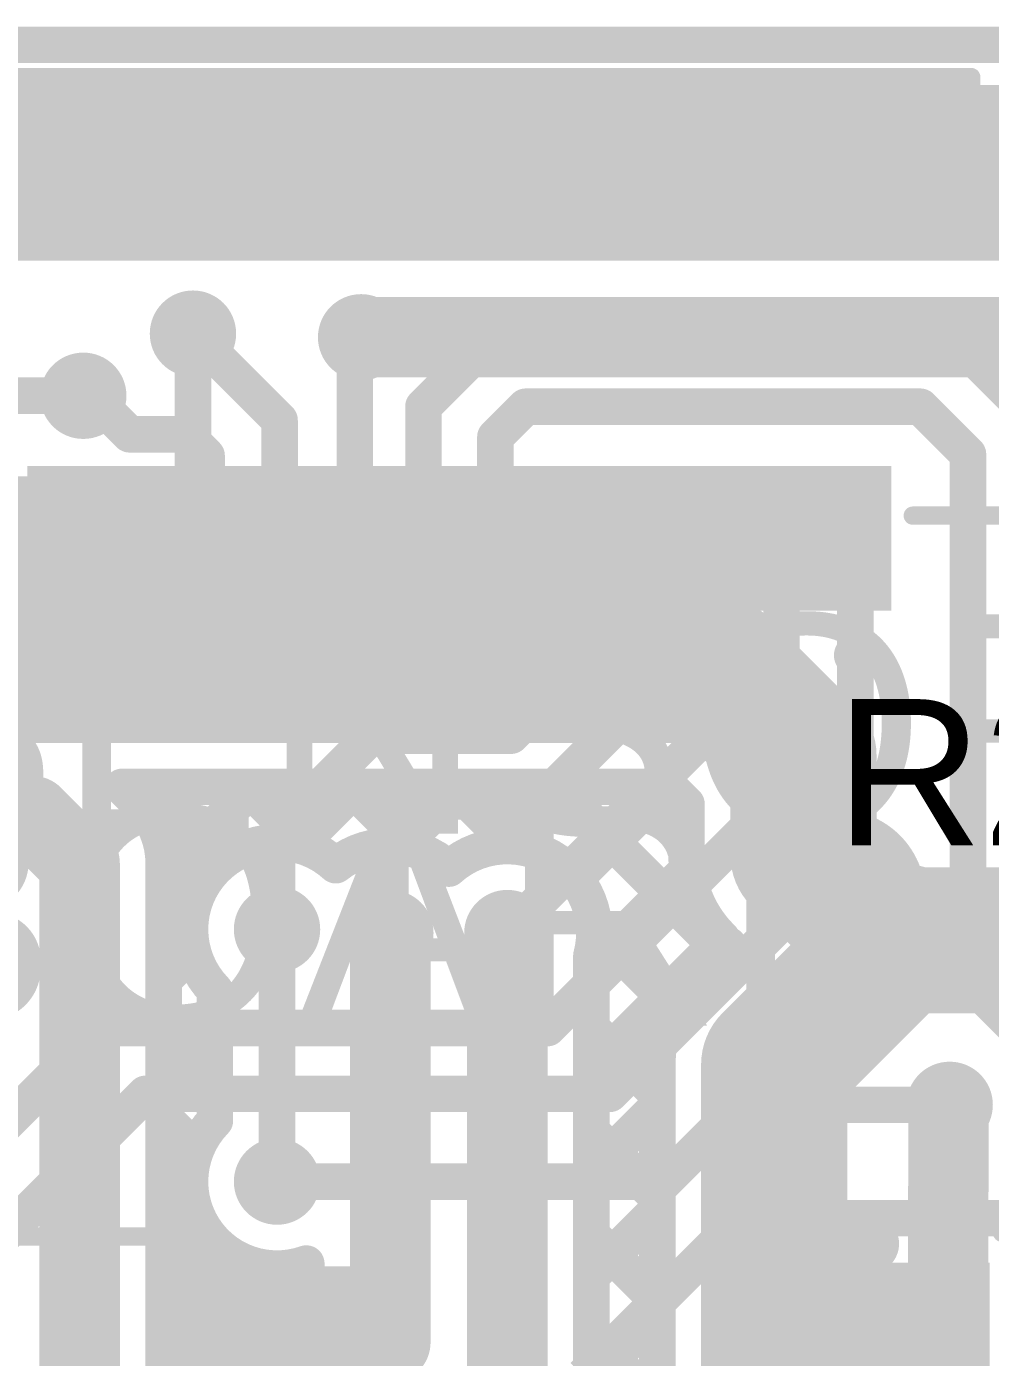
# Model space of a CAD drawing. Header units: millimetres. Extents: x -0.14 to 1.19, y -0.12 to 0.99.
# Drawn here: x 0.4795 to 0.7431, y 0.6249 to 0.989 of the extents above; entities that cross this region are included whole.
import ezdxf

# ---------------------------------------------------------------- set-up
doc = ezdxf.new("R2010")
doc.units = ezdxf.units.MM
doc.header["$MEASUREMENT"] = 0
for name, color, linetype in [('BottomLayer', 5, 'Continuous'), ('Mechanical2', 216, 'Continuous'), ('TopLayer', 1, 'Continuous'), ('TopOverlay', 2, 'Continuous'), ('TopPaste', 8, 'Continuous'), ('TopSolder', 216, 'Continuous'), ('ViaHoleLayer', 16, 'Continuous')]:
    doc.layers.add(name, color=color, linetype=linetype)
doc.styles.add('Arial', font='', dxfattribs={"height": 0.2})
doc.styles.get('Arial').set_extended_font_data('Arial')

# ---------------------------------------------------------------- blocks, each defined once
blk = doc.blocks.new('FH34SRJ_12S_0_5SH_50__1')
at = {"layer": 'TopLayer'}
for points in [[(-0.11417, 0.06496), (-0.10236, 0.06496), (-0.10236, 0.03346), (-0.11417, 0.03346)], [(-0.09449, 0.06496), (-0.08268, 0.06496), (-0.08268, 0.03346), (-0.09449, 0.03346)], [(-0.0748, 0.06496), (-0.06299, 0.06496), (-0.06299, 0.03346), (-0.0748, 0.03346)], [(-0.05512, 0.06496), (-0.04331, 0.06496), (-0.04331, 0.03346), (-0.05512, 0.03346)], [(-0.03543, 0.06496), (-0.02362, 0.06496), (-0.02362, 0.03346), (-0.03543, 0.03346)], [(-0.01575, 0.06496), (-0.00394, 0.06496), (-0.00394, 0.03346), (-0.01575, 0.03346)], [(0.00394, 0.06496), (0.01575, 0.06496), (0.01575, 0.03346), (0.00394, 0.03346)], [(0.02362, 0.06496), (0.03543, 0.06496), (0.03543, 0.03346), (0.02362, 0.03346)], [(0.04331, 0.06496), (0.05512, 0.06496), (0.05512, 0.03346), (0.04331, 0.03346)], [(0.06299, 0.06496), (0.0748, 0.06496), (0.0748, 0.03346), (0.06299, 0.03346)], [(0.08268, 0.06496), (0.09449, 0.06496), (0.09449, 0.03346), (0.08268, 0.03346)], [(0.10236, 0.06496), (0.11417, 0.06496), (0.11417, 0.03346), (0.10236, 0.03346)], [(-0.15552, -0.03346), (-0.13977, -0.03346), (-0.13977, -0.06496), (-0.15552, -0.06496)], [(0.13977, -0.03346), (0.15552, -0.03346), (0.15552, -0.06496), (0.13977, -0.06496)]]:
    blk.add_hatch(color=1, dxfattribs=at).paths.add_polyline_path(points)
at = {"layer": 'TopPaste'}
for points in [[(-0.11417, 0.06496), (-0.10236, 0.06496), (-0.10236, 0.03346), (-0.11417, 0.03346)], [(-0.09449, 0.06496), (-0.08268, 0.06496), (-0.08268, 0.03346), (-0.09449, 0.03346)], [(-0.0748, 0.06496), (-0.06299, 0.06496), (-0.06299, 0.03346), (-0.0748, 0.03346)], [(-0.05512, 0.06496), (-0.04331, 0.06496), (-0.04331, 0.03346), (-0.05512, 0.03346)], [(-0.03543, 0.06496), (-0.02362, 0.06496), (-0.02362, 0.03346), (-0.03543, 0.03346)], [(-0.01575, 0.06496), (-0.00394, 0.06496), (-0.00394, 0.03346), (-0.01575, 0.03346)], [(0.00394, 0.06496), (0.01575, 0.06496), (0.01575, 0.03346), (0.00394, 0.03346)], [(0.02362, 0.06496), (0.03543, 0.06496), (0.03543, 0.03346), (0.02362, 0.03346)], [(0.04331, 0.06496), (0.05512, 0.06496), (0.05512, 0.03346), (0.04331, 0.03346)], [(0.06299, 0.06496), (0.0748, 0.06496), (0.0748, 0.03346), (0.06299, 0.03346)], [(0.08268, 0.06496), (0.09449, 0.06496), (0.09449, 0.03346), (0.08268, 0.03346)], [(0.10236, 0.06496), (0.11417, 0.06496), (0.11417, 0.03346), (0.10236, 0.03346)], [(-0.15552, -0.03346), (-0.13977, -0.03346), (-0.13977, -0.06496), (-0.15552, -0.06496)], [(0.13977, -0.03346), (0.15552, -0.03346), (0.15552, -0.06496), (0.13977, -0.06496)]]:
    blk.add_hatch(color=8, dxfattribs=at).paths.add_polyline_path(points)
at = {"layer": 'TopSolder'}
for points in [[(-0.11817, 0.06896), (-0.09836, 0.06896), (-0.09836, 0.02946), (-0.11817, 0.02946)], [(-0.09849, 0.06896), (-0.07868, 0.06896), (-0.07868, 0.02946), (-0.09849, 0.02946)], [(-0.0788, 0.06896), (-0.05899, 0.06896), (-0.05899, 0.02946), (-0.0788, 0.02946)], [(-0.05912, 0.06896), (-0.03931, 0.06896), (-0.03931, 0.02946), (-0.05912, 0.02946)], [(-0.03943, 0.06896), (-0.01962, 0.06896), (-0.01962, 0.02946), (-0.03943, 0.02946)], [(-0.01975, 0.06896), (0.00006, 0.06896), (0.00006, 0.02946), (-0.01975, 0.02946)], [(-0.00006, 0.06896), (0.01975, 0.06896), (0.01975, 0.02946), (-0.00006, 0.02946)], [(0.01962, 0.06896), (0.03943, 0.06896), (0.03943, 0.02946), (0.01962, 0.02946)], [(0.03931, 0.06896), (0.05912, 0.06896), (0.05912, 0.02946), (0.03931, 0.02946)], [(0.05899, 0.06896), (0.0788, 0.06896), (0.0788, 0.02946), (0.05899, 0.02946)], [(0.07868, 0.06896), (0.09849, 0.06896), (0.09849, 0.02946), (0.07868, 0.02946)], [(0.09836, 0.06896), (0.11817, 0.06896), (0.11817, 0.02946), (0.09836, 0.02946)], [(-0.15952, -0.02946), (-0.13577, -0.02946), (-0.13577, -0.06896), (-0.15952, -0.06896)], [(0.13577, -0.02946), (0.15952, -0.02946), (0.15952, -0.06896), (0.13577, -0.06896)]]:
    blk.add_hatch(color=216, dxfattribs=at).paths.add_polyline_path(points)
at = {"layer": 'TopOverlay'}
for points, const_width in [([(-0.10494, 0.08121, 1), (-0.11126, 0.08121, 1)], 0.005), ([(-0.11251, 0.08121, 1), (-0.11001, 0.08121, 1)], 0.0025), ([(-0.10619, 0.08121, 1), (-0.10369, 0.08121, 1)], 0.0025), ([(-0.16125, 0.043, 1), (-0.15875, 0.043, 1)], 0.0025), ([(-0.16125, 0.043, 1), (-0.15875, 0.043, 1)], 0.0025), ([(-0.12525, 0.043, 1), (-0.12275, 0.043, 1)], 0.0025), ([(0.12275, 0.043, 1), (0.12525, 0.043, 1)], 0.0025), ([(0.15875, 0.043, 1), (0.16125, 0.043, 1)], 0.0025), ([(0.15875, 0.043, 1), (0.16125, 0.043, 1)], 0.0025), ([(-0.16125, -0.026, 1), (-0.15875, -0.026, 1)], 0.0025), ([(0.15875, -0.026, 1), (0.16125, -0.026, 1)], 0.0025), ([(-0.14125, -0.071, 1), (-0.13875, -0.071, 1)], 0.0025), ([(0.13875, -0.071, 1), (0.14125, -0.071, 1)], 0.0025), ([(-0.14125, -0.07698, 1), (-0.13875, -0.07698, 1)], 0.0025), ([(-0.14125, -0.07698, 1), (-0.13875, -0.07698, 1)], 0.0025), ([(0.13873, -0.07698, 1), (0.14123, -0.07698, 1)], 0.0025), ([(0.13875, -0.077, 1), (0.14125, -0.077, 1)], 0.0025)]:
    blk.add_lwpolyline(points, format="xyb", close=True, dxfattribs=dict(at, const_width=const_width))
at = {"layer": 'TopOverlay', "const_width": 0.005}
for points in [[(-0.16, 0.043), (-0.16, -0.026)], [(-0.124, 0.043), (-0.16, 0.043)], [(0.16, 0.043), (0.124, 0.043)], [(0.16, 0.043), (0.16, -0.026)], [(-0.14, -0.071), (-0.14, -0.07698)], [(0.14, -0.071), (0.14, -0.077)], [(0.13998, -0.07698), (-0.14, -0.07698)]]:
    blk.add_lwpolyline(points, dxfattribs=at)
blk = doc.blocks.new('SO_14_8')
at = {"layer": 'TopLayer'}
for points in [[(-0.13228, 0.16181), (-0.07835, 0.16181), (-0.07835, 0.13819), (-0.13228, 0.13819)], [(0.07835, 0.16181), (0.13228, 0.16181), (0.13228, 0.13819), (0.07835, 0.13819)], [(-0.13228, 0.11181), (-0.07835, 0.11181), (-0.07835, 0.08819), (-0.13228, 0.08819)], [(0.07835, 0.11181), (0.13228, 0.11181), (0.13228, 0.08819), (0.07835, 0.08819)], [(-0.13228, 0.06181), (-0.07835, 0.06181), (-0.07835, 0.03819), (-0.13228, 0.03819)], [(0.07835, 0.06181), (0.13228, 0.06181), (0.13228, 0.03819), (0.07835, 0.03819)], [(-0.13228, 0.01181), (-0.07835, 0.01181), (-0.07835, -0.01181), (-0.13228, -0.01181)], [(0.07835, 0.01181), (0.13228, 0.01181), (0.13228, -0.01181), (0.07835, -0.01181)], [(-0.13228, -0.03819), (-0.07835, -0.03819), (-0.07835, -0.06181), (-0.13228, -0.06181)], [(0.07835, -0.03819), (0.13228, -0.03819), (0.13228, -0.06181), (0.07835, -0.06181)], [(-0.13228, -0.08819), (-0.07835, -0.08819), (-0.07835, -0.11181), (-0.13228, -0.11181)], [(0.07835, -0.08819), (0.13228, -0.08819), (0.13228, -0.11181), (0.07835, -0.11181)], [(-0.13228, -0.13819), (-0.07835, -0.13819), (-0.07835, -0.16181), (-0.13228, -0.16181)], [(0.07835, -0.13819), (0.13228, -0.13819), (0.13228, -0.16181), (0.07835, -0.16181)]]:
    blk.add_hatch(color=1, dxfattribs=at).paths.add_polyline_path(points)
at = {"layer": 'TopPaste'}
for points in [[(-0.13228, 0.16181), (-0.07835, 0.16181), (-0.07835, 0.13819), (-0.13228, 0.13819)], [(0.07835, 0.16181), (0.13228, 0.16181), (0.13228, 0.13819), (0.07835, 0.13819)], [(-0.13228, 0.11181), (-0.07835, 0.11181), (-0.07835, 0.08819), (-0.13228, 0.08819)], [(0.07835, 0.11181), (0.13228, 0.11181), (0.13228, 0.08819), (0.07835, 0.08819)], [(-0.13228, 0.06181), (-0.07835, 0.06181), (-0.07835, 0.03819), (-0.13228, 0.03819)], [(0.07835, 0.06181), (0.13228, 0.06181), (0.13228, 0.03819), (0.07835, 0.03819)], [(-0.13228, 0.01181), (-0.07835, 0.01181), (-0.07835, -0.01181), (-0.13228, -0.01181)], [(0.07835, 0.01181), (0.13228, 0.01181), (0.13228, -0.01181), (0.07835, -0.01181)], [(-0.13228, -0.03819), (-0.07835, -0.03819), (-0.07835, -0.06181), (-0.13228, -0.06181)], [(0.07835, -0.03819), (0.13228, -0.03819), (0.13228, -0.06181), (0.07835, -0.06181)], [(-0.13228, -0.08819), (-0.07835, -0.08819), (-0.07835, -0.11181), (-0.13228, -0.11181)], [(0.07835, -0.08819), (0.13228, -0.08819), (0.13228, -0.11181), (0.07835, -0.11181)], [(-0.13228, -0.13819), (-0.07835, -0.13819), (-0.07835, -0.16181), (-0.13228, -0.16181)], [(0.07835, -0.13819), (0.13228, -0.13819), (0.13228, -0.16181), (0.07835, -0.16181)]]:
    blk.add_hatch(color=8, dxfattribs=at).paths.add_polyline_path(points)
at = {"layer": 'TopSolder'}
for points in [[(-0.13628, 0.16581), (-0.07435, 0.16581), (-0.07435, 0.13419), (-0.13628, 0.13419)], [(0.07435, 0.16581), (0.13628, 0.16581), (0.13628, 0.13419), (0.07435, 0.13419)], [(-0.13628, 0.11581), (-0.07435, 0.11581), (-0.07435, 0.08419), (-0.13628, 0.08419)], [(0.07435, 0.11581), (0.13628, 0.11581), (0.13628, 0.08419), (0.07435, 0.08419)], [(-0.13628, 0.06581), (-0.07435, 0.06581), (-0.07435, 0.03419), (-0.13628, 0.03419)], [(0.07435, 0.06581), (0.13628, 0.06581), (0.13628, 0.03419), (0.07435, 0.03419)], [(-0.13628, 0.01581), (-0.07435, 0.01581), (-0.07435, -0.01581), (-0.13628, -0.01581)], [(0.07435, 0.01581), (0.13628, 0.01581), (0.13628, -0.01581), (0.07435, -0.01581)], [(-0.13628, -0.03419), (-0.07435, -0.03419), (-0.07435, -0.06581), (-0.13628, -0.06581)], [(0.07435, -0.03419), (0.13628, -0.03419), (0.13628, -0.06581), (0.07435, -0.06581)], [(-0.13628, -0.08419), (-0.07435, -0.08419), (-0.07435, -0.11581), (-0.13628, -0.11581)], [(0.07435, -0.08419), (0.13628, -0.08419), (0.13628, -0.11581), (0.07435, -0.11581)], [(-0.13628, -0.13419), (-0.07435, -0.13419), (-0.07435, -0.16581), (-0.13628, -0.16581)], [(0.07435, -0.13419), (0.13628, -0.13419), (0.13628, -0.16581), (0.07435, -0.16581)]]:
    blk.add_hatch(color=216, dxfattribs=at).paths.add_polyline_path(points)
at = {"layer": 'TopOverlay'}
for points, const_width in [([(-0.10684, 0.171, 1), (-0.11316, 0.171, 1)], 0.01), ([(-0.11566, 0.171, 1), (-0.11066, 0.171, 1)], 0.005), ([(-0.10934, 0.171, 1), (-0.10434, 0.171, 1)], 0.005), ([(-0.07225, 0.174, 1), (-0.06975, 0.174, 1)], 0.0025), ([(0.06975, 0.174, 1), (0.07225, 0.174, 1)], 0.0025), ([(-0.07225, -0.173, 1), (-0.06975, -0.173, 1)], 0.0025), ([(0.06975, -0.173, 1), (0.07225, -0.173, 1)], 0.0025)]:
    blk.add_lwpolyline(points, format="xyb", close=True, dxfattribs=dict(at, const_width=const_width))
at = {"layer": 'TopOverlay', "const_width": 0.005}
for points in [[(-0.071, 0.174), (0.071, 0.174)], [(-0.071, -0.173), (0.071, -0.173)]]:
    blk.add_lwpolyline(points, dxfattribs=at)
blk = doc.blocks.new('SO_14_11')
at = {"layer": 'TopLayer'}
for points in [[(-0.13228, 0.16181), (-0.07835, 0.16181), (-0.07835, 0.13819), (-0.13228, 0.13819)], [(0.07835, 0.16181), (0.13228, 0.16181), (0.13228, 0.13819), (0.07835, 0.13819)], [(-0.13228, 0.11181), (-0.07835, 0.11181), (-0.07835, 0.08819), (-0.13228, 0.08819)], [(0.07835, 0.11181), (0.13228, 0.11181), (0.13228, 0.08819), (0.07835, 0.08819)], [(-0.13228, 0.06181), (-0.07835, 0.06181), (-0.07835, 0.03819), (-0.13228, 0.03819)], [(0.07835, 0.06181), (0.13228, 0.06181), (0.13228, 0.03819), (0.07835, 0.03819)], [(-0.13228, 0.01181), (-0.07835, 0.01181), (-0.07835, -0.01181), (-0.13228, -0.01181)], [(0.07835, 0.01181), (0.13228, 0.01181), (0.13228, -0.01181), (0.07835, -0.01181)], [(-0.13228, -0.03819), (-0.07835, -0.03819), (-0.07835, -0.06181), (-0.13228, -0.06181)], [(0.07835, -0.03819), (0.13228, -0.03819), (0.13228, -0.06181), (0.07835, -0.06181)], [(-0.13228, -0.08819), (-0.07835, -0.08819), (-0.07835, -0.11181), (-0.13228, -0.11181)], [(0.07835, -0.08819), (0.13228, -0.08819), (0.13228, -0.11181), (0.07835, -0.11181)], [(-0.13228, -0.13819), (-0.07835, -0.13819), (-0.07835, -0.16181), (-0.13228, -0.16181)], [(0.07835, -0.13819), (0.13228, -0.13819), (0.13228, -0.16181), (0.07835, -0.16181)]]:
    blk.add_hatch(color=1, dxfattribs=at).paths.add_polyline_path(points)
at = {"layer": 'TopPaste'}
for points in [[(-0.13228, 0.16181), (-0.07835, 0.16181), (-0.07835, 0.13819), (-0.13228, 0.13819)], [(0.07835, 0.16181), (0.13228, 0.16181), (0.13228, 0.13819), (0.07835, 0.13819)], [(-0.13228, 0.11181), (-0.07835, 0.11181), (-0.07835, 0.08819), (-0.13228, 0.08819)], [(0.07835, 0.11181), (0.13228, 0.11181), (0.13228, 0.08819), (0.07835, 0.08819)], [(-0.13228, 0.06181), (-0.07835, 0.06181), (-0.07835, 0.03819), (-0.13228, 0.03819)], [(0.07835, 0.06181), (0.13228, 0.06181), (0.13228, 0.03819), (0.07835, 0.03819)], [(-0.13228, 0.01181), (-0.07835, 0.01181), (-0.07835, -0.01181), (-0.13228, -0.01181)], [(0.07835, 0.01181), (0.13228, 0.01181), (0.13228, -0.01181), (0.07835, -0.01181)], [(-0.13228, -0.03819), (-0.07835, -0.03819), (-0.07835, -0.06181), (-0.13228, -0.06181)], [(0.07835, -0.03819), (0.13228, -0.03819), (0.13228, -0.06181), (0.07835, -0.06181)], [(-0.13228, -0.08819), (-0.07835, -0.08819), (-0.07835, -0.11181), (-0.13228, -0.11181)], [(0.07835, -0.08819), (0.13228, -0.08819), (0.13228, -0.11181), (0.07835, -0.11181)], [(-0.13228, -0.13819), (-0.07835, -0.13819), (-0.07835, -0.16181), (-0.13228, -0.16181)], [(0.07835, -0.13819), (0.13228, -0.13819), (0.13228, -0.16181), (0.07835, -0.16181)]]:
    blk.add_hatch(color=8, dxfattribs=at).paths.add_polyline_path(points)
at = {"layer": 'TopSolder'}
for points in [[(-0.13628, 0.16581), (-0.07435, 0.16581), (-0.07435, 0.13419), (-0.13628, 0.13419)], [(0.07435, 0.16581), (0.13628, 0.16581), (0.13628, 0.13419), (0.07435, 0.13419)], [(-0.13628, 0.11581), (-0.07435, 0.11581), (-0.07435, 0.08419), (-0.13628, 0.08419)], [(0.07435, 0.11581), (0.13628, 0.11581), (0.13628, 0.08419), (0.07435, 0.08419)], [(-0.13628, 0.06581), (-0.07435, 0.06581), (-0.07435, 0.03419), (-0.13628, 0.03419)], [(0.07435, 0.06581), (0.13628, 0.06581), (0.13628, 0.03419), (0.07435, 0.03419)], [(-0.13628, 0.01581), (-0.07435, 0.01581), (-0.07435, -0.01581), (-0.13628, -0.01581)], [(0.07435, 0.01581), (0.13628, 0.01581), (0.13628, -0.01581), (0.07435, -0.01581)], [(-0.13628, -0.03419), (-0.07435, -0.03419), (-0.07435, -0.06581), (-0.13628, -0.06581)], [(0.07435, -0.03419), (0.13628, -0.03419), (0.13628, -0.06581), (0.07435, -0.06581)], [(-0.13628, -0.08419), (-0.07435, -0.08419), (-0.07435, -0.11581), (-0.13628, -0.11581)], [(0.07435, -0.08419), (0.13628, -0.08419), (0.13628, -0.11581), (0.07435, -0.11581)], [(-0.13628, -0.13419), (-0.07435, -0.13419), (-0.07435, -0.16581), (-0.13628, -0.16581)], [(0.07435, -0.13419), (0.13628, -0.13419), (0.13628, -0.16581), (0.07435, -0.16581)]]:
    blk.add_hatch(color=216, dxfattribs=at).paths.add_polyline_path(points)
at = {"layer": 'TopOverlay'}
for points, const_width in [([(-0.10415, 0.171, 1), (-0.11048, 0.171, 1)], 0.01), ([(-0.11298, 0.171, 1), (-0.10798, 0.171, 1)], 0.005), ([(-0.10665, 0.171, 1), (-0.10165, 0.171, 1)], 0.005), ([(-0.07225, 0.174, 1), (-0.06975, 0.174, 1)], 0.0025), ([(0.06975, 0.174, 1), (0.07225, 0.174, 1)], 0.0025), ([(-0.07225, -0.173, 1), (-0.06975, -0.173, 1)], 0.0025), ([(0.06975, -0.173, 1), (0.07225, -0.173, 1)], 0.0025)]:
    blk.add_lwpolyline(points, format="xyb", close=True, dxfattribs=dict(at, const_width=const_width))
at = {"layer": 'TopOverlay', "const_width": 0.005}
for points in [[(-0.071, 0.174), (0.071, 0.174)], [(-0.071, -0.173), (0.071, -0.173)]]:
    blk.add_lwpolyline(points, dxfattribs=at)

msp = doc.modelspace()

# ---------------------------------------------------------------- hatches: boundary and pattern name
at = {"layer": 'BottomLayer'}
h = msp.add_hatch(color=5, dxfattribs=at)
edge = h.paths.add_edge_path()
edge.add_arc((0.525, 0.905), 0.01181, 0, 360)
h = msp.add_hatch(color=5, dxfattribs=at)
edge = h.paths.add_edge_path()
edge.add_arc((0.571, 0.904), 0.01181, 0, 360)
h = msp.add_hatch(color=5, dxfattribs=at)
edge = h.paths.add_edge_path()
edge.add_arc((0.495, 0.888), 0.01181, 0, 360)
h = msp.add_hatch(color=5, dxfattribs=at)
edge = h.paths.add_edge_path()
edge.add_arc((0.509, 0.813), 0.01181, 0, 360)
h = msp.add_hatch(color=5, dxfattribs=at)
edge = h.paths.add_edge_path()
edge.add_arc((0.548, 0.742), 0.01181, 0, 360)
h = msp.add_hatch(color=5, dxfattribs=at)
edge = h.paths.add_edge_path()
edge.add_arc((0.579, 0.741), 0.01181, 0, 360)
h = msp.add_hatch(color=5, dxfattribs=at)
edge = h.paths.add_edge_path()
edge.add_arc((0.611, 0.741), 0.01181, 0, 360)
h = msp.add_hatch(color=5, dxfattribs=at)
edge = h.paths.add_edge_path()
edge.add_arc((0.732, 0.694), 0.01181, 0, 360)
h = msp.add_hatch(color=5, dxfattribs=at)
edge = h.paths.add_edge_path()
edge.add_arc((0.548, 0.673), 0.01181, 0, 360)
h = msp.add_hatch(color=5, dxfattribs=at)
edge = h.paths.add_edge_path()
edge.add_arc((0.72281, 0.61581), 0.01181, 0, 360)
at = {"layer": 'TopLayer'}
for points in [[(0.456, 0.932), (0.808, 0.932), (0.808, 0.972), (0.456, 0.972)], [(0.454, 0.827), (0.496, 0.827), (0.496, 0.866), (0.454, 0.866)], [(0.58163, 0.649), (0.51931, 0.649), (0.51931, 0.571), (0.58163, 0.571)], [(0.74231, 0.65), (0.68, 0.65), (0.68, 0.572), (0.74231, 0.572)]]:
    msp.add_hatch(color=1, dxfattribs=at).paths.add_polyline_path(points)
h = msp.add_hatch(color=1, dxfattribs=at)
edge = h.paths.add_edge_path()
edge.add_arc((0.525, 0.905), 0.01181, 0, 360)
h = msp.add_hatch(color=1, dxfattribs=at)
edge = h.paths.add_edge_path()
edge.add_arc((0.571, 0.904), 0.01181, 0, 360)
h = msp.add_hatch(color=1, dxfattribs=at)
edge = h.paths.add_edge_path()
edge.add_arc((0.495, 0.888), 0.01181, 0, 360)
h = msp.add_hatch(color=1, dxfattribs=at)
edge = h.paths.add_edge_path()
edge.add_arc((0.509, 0.813), 0.01181, 0, 360)
h = msp.add_hatch(color=1, dxfattribs=at)
edge = h.paths.add_edge_path()
edge.add_arc((0.548, 0.742), 0.01181, 0, 360)
h = msp.add_hatch(color=1, dxfattribs=at)
edge = h.paths.add_edge_path()
edge.add_arc((0.579, 0.741), 0.01181, 0, 360)
h = msp.add_hatch(color=1, dxfattribs=at)
edge = h.paths.add_edge_path()
edge.add_arc((0.611, 0.741), 0.01181, 0, 360)
h = msp.add_hatch(color=1, dxfattribs=at)
edge = h.paths.add_edge_path()
edge.add_arc((0.732, 0.694), 0.01181, 0, 360)
h = msp.add_hatch(color=1, dxfattribs=at)
edge = h.paths.add_edge_path()
edge.add_arc((0.548, 0.673), 0.01181, 0, 360)
h = msp.add_hatch(color=1, dxfattribs=at)
edge = h.paths.add_edge_path()
edge.add_arc((0.72281, 0.61581), 0.01181, 0, 360)
at = {"layer": 'ViaHoleLayer'}
h = msp.add_hatch(color=16, dxfattribs=at)
edge = h.paths.add_edge_path()
edge.add_arc((0.525, 0.905), 0.00591, 0, 360)
h = msp.add_hatch(color=16, dxfattribs=at)
edge = h.paths.add_edge_path()
edge.add_arc((0.571, 0.904), 0.00591, 0, 360)
h = msp.add_hatch(color=16, dxfattribs=at)
edge = h.paths.add_edge_path()
edge.add_arc((0.495, 0.888), 0.00591, 0, 360)
h = msp.add_hatch(color=16, dxfattribs=at)
edge = h.paths.add_edge_path()
edge.add_arc((0.509, 0.813), 0.00591, 0, 360)
h = msp.add_hatch(color=16, dxfattribs=at)
edge = h.paths.add_edge_path()
edge.add_arc((0.548, 0.742), 0.00591, 0, 360)
h = msp.add_hatch(color=16, dxfattribs=at)
edge = h.paths.add_edge_path()
edge.add_arc((0.579, 0.741), 0.00591, 0, 360)
h = msp.add_hatch(color=16, dxfattribs=at)
edge = h.paths.add_edge_path()
edge.add_arc((0.611, 0.741), 0.00591, 0, 360)
h = msp.add_hatch(color=16, dxfattribs=at)
edge = h.paths.add_edge_path()
edge.add_arc((0.732, 0.694), 0.00591, 0, 360)
h = msp.add_hatch(color=16, dxfattribs=at)
edge = h.paths.add_edge_path()
edge.add_arc((0.548, 0.673), 0.00591, 0, 360)

# ---------------------------------------------------------------- linework, layer by layer
at = {"layer": 'BottomLayer'}
for points, const_width in [([(0.334, 0.968), (1.107, 0.968)], 0.01), ([(0.355, 0.949), (1.097, 0.949)], 0.01), ([(0.373, 0.93), (1.085, 0.93)], 0.01), ([(0.571, 0.904), (0.747, 0.904)], 0.022), ([(0.747, 0.904), (0.855, 0.796)], 0.022), ([(0.525, 0.86386), (0.525, 0.905)], 0.01), ([(0.368, 0.888), (0.495, 0.888)], 0.01), ([(0.51914, 0.858), (0.525, 0.86386)], 0.01), ([(0.374, 0.858), (0.51914, 0.858)], 0.01), ([(0.409, 0.813), (0.66857, 0.813)], 0.04), ([(0.66857, 0.813), (0.692, 0.78957)], 0.04), ([(0.692, 0.76243), (0.692, 0.78957)], 0.04), ([(0.446, 0.773), (0.48111, 0.773)], 0.022), ([(0.48111, 0.773), (0.494, 0.76011)], 0.022), ([(0.50564, 0.781), (0.65531, 0.781)], 0.01), ([(0.50564, 0.781), (0.51026, 0.77638)], 0.01), ([(0.50945, 0.77719), (0.51325, 0.781)], 0.01), ([(0.51146, 0.781), (0.53244, 0.76002)], 0.01), ([(0.517, 0.75646), (0.54154, 0.781)], 0.01), ([(0.53974, 0.781), (0.5565, 0.76424)], 0.01), ([(0.55389, 0.76507), (0.56982, 0.781)], 0.01), ([(0.56803, 0.781), (0.58498, 0.76405)], 0.01), ([(0.58176, 0.76465), (0.59811, 0.781)], 0.01), ([(0.59631, 0.781), (0.61255, 0.76476)], 0.01), ([(0.61019, 0.7648), (0.62639, 0.781)], 0.01), ([(0.6246, 0.781), (0.66967, 0.73593)], 0.01), ([(0.62957, 0.7559), (0.65468, 0.781)], 0.01), ([(0.65288, 0.781), (0.66, 0.77388)], 0.01), ([(0.65531, 0.781), (0.66, 0.77631)], 0.01), ([(0.66, 0.76243), (0.66, 0.77631)], 0.01), ([(0.692, 0.76243), (0.71543, 0.739)], 0.04), ([(0.494, 0.52), (0.494, 0.76011)], 0.022), ([(0.517, 0.52953), (0.517, 0.76011)], 0.01), ([(0.634, 0.73204), (0.66027, 0.75831)], 0.01), ([(0.684, 0.705), (0.719, 0.74)], 0.04), ([(0.71543, 0.739), (0.815, 0.739)], 0.04), ([(0.517, 0.74717), (0.52428, 0.73989)], 0.01), ([(0.579, 0.629), (0.579, 0.741)], 0.022), ([(0.611, 0.38744), (0.611, 0.741)], 0.022), ([(0.548, 0.673), (0.548, 0.742)], 0.01), ([(0.63476, 0.74255), (0.6563, 0.72102)], 0.01), ([(0.634, 0.70376), (0.66971, 0.73947)], 0.01), ([(0.517, 0.72818), (0.52493, 0.73611)], 0.01), ([(0.634, 0.55602), (0.634, 0.73484)], 0.01), ([(0.6614, 0.72766), (0.67146, 0.73772)], 0.01), ([(0.531, 0.68967), (0.531, 0.72533)], 0.01), ([(0.684, 0.483), (0.684, 0.705)], 0.04), ([(0.517, 0.71889), (0.531, 0.70489)], 0.01), ([(0.517, 0.69989), (0.531, 0.71389)], 0.01), ([(0.634, 0.71503), (0.652, 0.69703)], 0.01), ([(0.652, 0.55782), (0.652, 0.705)], 0.01), ([(0.73169, 0.69325), (0.732, 0.69325)], 0.022), ([(0.73169, 0.67136), (0.73169, 0.69325)], 0.022), ([(0.517, 0.69061), (0.52586, 0.68175)], 0.01), ([(0.634, 0.67547), (0.652, 0.69347)], 0.01), ([(0.634, 0.68674), (0.652, 0.66874)], 0.01), ([(0.517, 0.67161), (0.52518, 0.67979)], 0.01), ([(0.73162, 0.67129), (0.73169, 0.67136)], 0.022), ([(0.73162, 0.62506), (0.73162, 0.67129)], 0.022), ([(0.634, 0.64719), (0.652, 0.66519)], 0.01), ([(0.517, 0.66232), (0.5484, 0.63092)], 0.01), ([(0.634, 0.65846), (0.652, 0.64046)], 0.01), ([(0.517, 0.64332), (0.53051, 0.65684)], 0.01), ([(0.556, 0.63852), (0.556, 0.65057)], 0.01), ([(0.517, 0.61504), (0.55139, 0.64943)], 0.01), ([(0.5371, 0.61962), (0.556, 0.63852)], 0.01), ([(0.634, 0.6189), (0.652, 0.6369)], 0.01), ([(0.634, 0.6189), (0.652, 0.6369)], 0.01), ([(0.517, 0.63404), (0.53375, 0.61729)], 0.01), ([(0.54931, 0.59931), (0.579, 0.629)], 0.022), ([(0.634, 0.63017), (0.652, 0.61217)], 0.01), ([(0.72281, 0.61625), (0.73162, 0.62506)], 0.022), ([(0.72281, 0.61581), (0.72281, 0.61625)], 0.022)]:
    msp.add_lwpolyline(points, dxfattribs=dict(at, const_width=const_width))
for points, const_width in [([(0.5655, 0.904, 1), (0.5765, 0.904, 1)], 0.011), ([(0.7415, 0.904, 1), (0.7525, 0.904, 1)], 0.011), ([(0.7415, 0.904, 1), (0.7525, 0.904, 1)], 0.011), ([(0.5225, 0.905, 1), (0.5275, 0.905, 1)], 0.005), ([(0.4925, 0.888, 1), (0.4975, 0.888, 1)], 0.005), ([(0.5225, 0.86386, 1), (0.5275, 0.86386, 1)], 0.005), ([(0.5225, 0.86386, 1), (0.5275, 0.86386, 1)], 0.005), ([(0.51664, 0.858, 1), (0.52164, 0.858, 1)], 0.005), ([(0.51664, 0.858, 1), (0.52164, 0.858, 1)], 0.005), ([(0.65857, 0.813, 1), (0.67857, 0.813, 1)], 0.02), ([(0.65857, 0.813, 1), (0.67857, 0.813, 1)], 0.02), ([(0.682, 0.78957, 1), (0.702, 0.78957, 1)], 0.02), ([(0.682, 0.78957, 1), (0.702, 0.78957, 1)], 0.02), ([(0.47561, 0.773, 1), (0.48661, 0.773, 1)], 0.011), ([(0.47561, 0.773, 1), (0.48661, 0.773, 1)], 0.011), ([(0.50314, 0.781, 1), (0.50814, 0.781, 1)], 0.005), ([(0.50314, 0.781, 1), (0.50814, 0.781, 1)], 0.005), ([(0.50896, 0.781, 1), (0.51396, 0.781, 1)], 0.005), ([(0.51075, 0.781, 1), (0.51575, 0.781, 1)], 0.005), ([(0.53724, 0.781, 1), (0.54224, 0.781, 1)], 0.005), ([(0.53904, 0.781, 1), (0.54404, 0.781, 1)], 0.005), ([(0.56553, 0.781, 1), (0.57053, 0.781, 1)], 0.005), ([(0.56732, 0.781, 1), (0.57232, 0.781, 1)], 0.005), ([(0.59381, 0.781, 1), (0.59881, 0.781, 1)], 0.005), ([(0.59561, 0.781, 1), (0.60061, 0.781, 1)], 0.005), ([(0.6221, 0.781, 1), (0.6271, 0.781, 1)], 0.005), ([(0.62389, 0.781, 1), (0.62889, 0.781, 1)], 0.005), ([(0.65038, 0.781, 1), (0.65538, 0.781, 1)], 0.005), ([(0.65218, 0.781, 1), (0.65718, 0.781, 1)], 0.005), ([(0.65281, 0.781, 1), (0.65781, 0.781, 1)], 0.005), ([(0.65281, 0.781, 1), (0.65781, 0.781, 1)], 0.005), ([(0.50695, 0.77719, 1), (0.51195, 0.77719, 1)], 0.005), ([(0.50776, 0.77638, 1), (0.51276, 0.77638, 1)], 0.005), ([(0.50776, 0.77638, 1), (0.51276, 0.77638, 1)], 0.005), ([(0.50776, 0.77638, 1), (0.51276, 0.77638, 1)], 0.005), ([(0.6575, 0.77631, 1), (0.6625, 0.77631, 1)], 0.005), ([(0.6575, 0.77631, 1), (0.6625, 0.77631, 1)], 0.005), ([(0.682, 0.76243, 1), (0.702, 0.76243, 1)], 0.02), ([(0.682, 0.76243, 1), (0.702, 0.76243, 1)], 0.02), ([(0.6575, 0.77388, 1), (0.6625, 0.77388, 1)], 0.005), ([(0.4885, 0.76011, 1), (0.4995, 0.76011, 1)], 0.011), ([(0.4885, 0.76011, 1), (0.4995, 0.76011, 1)], 0.011), ([(0.55139, 0.76507, 1), (0.55639, 0.76507, 1)], 0.005), ([(0.554, 0.76424, 1), (0.559, 0.76424, 1)], 0.005), ([(0.57926, 0.76465, 1), (0.58426, 0.76465, 1)], 0.005), ([(0.58248, 0.76405, 1), (0.58748, 0.76405, 1)], 0.005), ([(0.60769, 0.7648, 1), (0.61269, 0.7648, 1)], 0.005), ([(0.61005, 0.76476, 1), (0.61505, 0.76476, 1)], 0.005), ([(0.5145, 0.76011, 1), (0.5195, 0.76011, 1)], 0.005), ([(0.5145, 0.76011, 1), (0.5195, 0.76011, 1)], 0.005), ([(0.5145, 0.76011, 1), (0.5195, 0.76011, 1)], 0.005), ([(0.52994, 0.76002, 1), (0.53494, 0.76002, 1)], 0.005), ([(0.6575, 0.76243, 1), (0.6625, 0.76243, 1)], 0.005), ([(0.6575, 0.76243, 1), (0.6625, 0.76243, 1)], 0.005), ([(0.6575, 0.76243, 1), (0.6625, 0.76243, 1)], 0.005), ([(0.5145, 0.75646, 1), (0.5195, 0.75646, 1)], 0.005), ([(0.56158, 0.75956, 1), (0.56658, 0.75956, 1)], 0.005), ([(0.56158, 0.75956, 1), (0.56658, 0.75956, 1)], 0.005), ([(0.5925, 0.75863, 1), (0.5975, 0.75863, 1)], 0.005), ([(0.5925, 0.75863, 1), (0.5975, 0.75863, 1)], 0.005), ([(0.65777, 0.75831, 1), (0.66277, 0.75831, 1)], 0.005), ([(0.62707, 0.7559, 1), (0.63207, 0.7559, 1)], 0.005), ([(0.70543, 0.739, 1), (0.72543, 0.739, 1)], 0.02), ([(0.70543, 0.739, 1), (0.72543, 0.739, 1)], 0.02), ([(0.709, 0.74, 1), (0.729, 0.74, 1)], 0.02), ([(0.5145, 0.74717, 1), (0.5195, 0.74717, 1)], 0.005), ([(0.5735, 0.741, 1), (0.5845, 0.741, 1)], 0.011), ([(0.6055, 0.741, 1), (0.6165, 0.741, 1)], 0.011), ([(0.5455, 0.742, 1), (0.5505, 0.742, 1)], 0.005), ([(0.63226, 0.74255, 1), (0.63726, 0.74255, 1)], 0.005), ([(0.52178, 0.73989, 1), (0.52678, 0.73989, 1)], 0.005), ([(0.63231, 0.741, 1), (0.63731, 0.741, 1)], 0.005), ([(0.63231, 0.741, 1), (0.63731, 0.741, 1)], 0.005), ([(0.66687, 0.7398, 1), (0.67187, 0.7398, 1)], 0.005), ([(0.6669, 0.73978, 1), (0.6719, 0.73978, 1)], 0.005), ([(0.66721, 0.73947, 1), (0.67221, 0.73947, 1)], 0.005), ([(0.52243, 0.73611, 1), (0.52743, 0.73611, 1)], 0.005), ([(0.6315, 0.73484, 1), (0.6365, 0.73484, 1)], 0.005), ([(0.6315, 0.73484, 1), (0.6365, 0.73484, 1)], 0.005), ([(0.66717, 0.73593, 1), (0.67217, 0.73593, 1)], 0.005), ([(0.66896, 0.73772, 1), (0.67396, 0.73772, 1)], 0.005), ([(0.6315, 0.73204, 1), (0.6365, 0.73204, 1)], 0.005), ([(0.5145, 0.72818, 1), (0.5195, 0.72818, 1)], 0.005), ([(0.65887, 0.72763, 1), (0.66387, 0.72763, 1)], 0.005), ([(0.6589, 0.72766, 1), (0.6639, 0.72766, 1)], 0.005), ([(0.6589, 0.72766, 1), (0.6639, 0.72766, 1)], 0.005), ([(0.5285, 0.72533, 1), (0.5335, 0.72533, 1)], 0.005), ([(0.5285, 0.72533, 1), (0.5335, 0.72533, 1)], 0.005), ([(0.6538, 0.72102, 1), (0.6588, 0.72102, 1)], 0.005), ([(0.674, 0.705, 1), (0.694, 0.705, 1)], 0.02), ([(0.674, 0.705, 1), (0.694, 0.705, 1)], 0.02), ([(0.5145, 0.71889, 1), (0.5195, 0.71889, 1)], 0.005), ([(0.5285, 0.71389, 1), (0.5335, 0.71389, 1)], 0.005), ([(0.6315, 0.71503, 1), (0.6365, 0.71503, 1)], 0.005), ([(0.6495, 0.705, 1), (0.6545, 0.705, 1)], 0.005), ([(0.6495, 0.705, 1), (0.6545, 0.705, 1)], 0.005), ([(0.6495, 0.705, 1), (0.6545, 0.705, 1)], 0.005), ([(0.5285, 0.70489, 1), (0.5335, 0.70489, 1)], 0.005), ([(0.6315, 0.70376, 1), (0.6365, 0.70376, 1)], 0.005), ([(0.5145, 0.69989, 1), (0.5195, 0.69989, 1)], 0.005), ([(0.72619, 0.69325, 1), (0.73719, 0.69325, 1)], 0.011), ([(0.72619, 0.69325, 1), (0.73719, 0.69325, 1)], 0.011), ([(0.7265, 0.69325, 1), (0.7375, 0.69325, 1)], 0.011), ([(0.6495, 0.69703, 1), (0.6545, 0.69703, 1)], 0.005), ([(0.5145, 0.69061, 1), (0.5195, 0.69061, 1)], 0.005), ([(0.6495, 0.69347, 1), (0.6545, 0.69347, 1)], 0.005), ([(0.5285, 0.68967, 1), (0.5335, 0.68967, 1)], 0.005), ([(0.5285, 0.68967, 1), (0.5335, 0.68967, 1)], 0.005), ([(0.6315, 0.68674, 1), (0.6365, 0.68674, 1)], 0.005), ([(0.52268, 0.67979, 1), (0.52768, 0.67979, 1)], 0.005), ([(0.52336, 0.68175, 1), (0.52836, 0.68175, 1)], 0.005), ([(0.72612, 0.67129, 1), (0.73712, 0.67129, 1)], 0.011), ([(0.72612, 0.67129, 1), (0.73712, 0.67129, 1)], 0.011), ([(0.72619, 0.67136, 1), (0.73719, 0.67136, 1)], 0.011), ([(0.72619, 0.67136, 1), (0.73719, 0.67136, 1)], 0.011), ([(0.5455, 0.673, 1), (0.5505, 0.673, 1)], 0.005), ([(0.6315, 0.67547, 1), (0.6365, 0.67547, 1)], 0.005), ([(0.5145, 0.67161, 1), (0.5195, 0.67161, 1)], 0.005), ([(0.6495, 0.66874, 1), (0.6545, 0.66874, 1)], 0.005), ([(0.6495, 0.66519, 1), (0.6545, 0.66519, 1)], 0.005), ([(0.5145, 0.66232, 1), (0.5195, 0.66232, 1)], 0.005), ([(0.6315, 0.65846, 1), (0.6365, 0.65846, 1)], 0.005), ([(0.52801, 0.65684, 1), (0.53301, 0.65684, 1)], 0.005), ([(0.5535, 0.65057, 1), (0.5585, 0.65057, 1)], 0.005), ([(0.5535, 0.65057, 1), (0.5585, 0.65057, 1)], 0.005), ([(0.54889, 0.64943, 1), (0.55389, 0.64943, 1)], 0.005), ([(0.6315, 0.64719, 1), (0.6365, 0.64719, 1)], 0.005), ([(0.5145, 0.64332, 1), (0.5195, 0.64332, 1)], 0.005), ([(0.6495, 0.64046, 1), (0.6545, 0.64046, 1)], 0.005), ([(0.5535, 0.63852, 1), (0.5585, 0.63852, 1)], 0.005), ([(0.5535, 0.63852, 1), (0.5585, 0.63852, 1)], 0.005), ([(0.6495, 0.6369, 1), (0.6545, 0.6369, 1)], 0.005), ([(0.6495, 0.6369, 1), (0.6545, 0.6369, 1)], 0.005), ([(0.5145, 0.63404, 1), (0.5195, 0.63404, 1)], 0.005), ([(0.5735, 0.629, 1), (0.5845, 0.629, 1)], 0.011), ([(0.5735, 0.629, 1), (0.5845, 0.629, 1)], 0.011), ([(0.5459, 0.63092, 1), (0.5509, 0.63092, 1)], 0.005), ([(0.6315, 0.63017, 1), (0.6365, 0.63017, 1)], 0.005), ([(0.72612, 0.62506, 1), (0.73712, 0.62506, 1)], 0.011), ([(0.72612, 0.62506, 1), (0.73712, 0.62506, 1)], 0.011), ([(0.71731, 0.61625, 1), (0.72831, 0.61625, 1)], 0.011), ([(0.71731, 0.61625, 1), (0.72831, 0.61625, 1)], 0.011), ([(0.71731, 0.61581, 1), (0.72831, 0.61581, 1)], 0.011)]:
    msp.add_lwpolyline(points, format="xyb", close=True, dxfattribs=dict(at, const_width=const_width))
at = {"layer": 'BottomLayer', "const_width": 0.01}
for points in [[(0.51026, 0.77638, -0.198912), (0.517, 0.76011)], [(0.51026, 0.77638, -0.198912), (0.517, 0.76011)], [(0.531, 0.72533, -0.973557), (0.56408, 0.75956)], [(0.56408, 0.75956, -0.368971), (0.595, 0.75863)], [(0.595, 0.75863, -0.650763), (0.63481, 0.741)], [(0.66937, 0.7398, -0.198912), (0.66, 0.76243)], [(0.6694, 0.73978, -0.199231), (0.66, 0.76243)], [(0.63481, 0.741, -0.06553), (0.634, 0.73484)], [(0.652, 0.705, -0.199231), (0.6614, 0.72766)], [(0.652, 0.705, -0.198912), (0.66137, 0.72763)], [(0.556, 0.65057, -0.795966), (0.531, 0.68967)]]:
    msp.add_lwpolyline(points, format="xyb", dxfattribs=at)
at = {"layer": 'Mechanical2', "const_width": 0.01}
msp.add_lwpolyline([(0, 0.984), (1.1811, 0.984)], dxfattribs=at)
at = {"layer": 'TopLayer', "const_width": 0.01}
for points in [[(0.525, 0.905), (0.54869, 0.88131)], [(0.56928, 0.90228), (0.571, 0.904)], [(0.56928, 0.84991), (0.56928, 0.90228)], [(0.58806, 0.88506), (0.607, 0.904)], [(0.607, 0.904), (0.733, 0.904)], [(0.733, 0.904), (0.757, 0.88)], [(0.495, 0.888), (0.49712, 0.888)], [(0.49712, 0.888), (0.50767, 0.87746)], [(0.58806, 0.849), (0.58806, 0.88506)], [(0.60774, 0.87674), (0.616, 0.885)], [(0.616, 0.885), (0.724, 0.885)], [(0.724, 0.885), (0.737, 0.872)], [(0.54869, 0.849), (0.54869, 0.88131)], [(0.50767, 0.87746), (0.52287, 0.87746)], [(0.52287, 0.87746), (0.52873, 0.8716)], [(0.60774, 0.849), (0.60774, 0.87674)], [(0.52873, 0.84927), (0.52873, 0.8716)], [(0.737, 0.728), (0.737, 0.872)], [(0.50932, 0.81332), (0.50932, 0.849)], [(0.52873, 0.84927), (0.529, 0.849)], [(0.56837, 0.849), (0.56928, 0.84991)], [(0.62743, 0.81043), (0.62743, 0.849)], [(0.64711, 0.80411), (0.64711, 0.849)], [(0.6668, 0.7968), (0.6668, 0.849)], [(0.70617, 0.76417), (0.70617, 0.849)], [(0.686, 0.779), (0.686, 0.836)], [(0.509, 0.813), (0.50932, 0.81332)], [(0.612, 0.795), (0.62743, 0.81043)], [(0.62, 0.777), (0.64711, 0.80411)], [(0.611, 0.741), (0.6668, 0.7968)], [(0.548, 0.769), (0.574, 0.795)], [(0.574, 0.795), (0.612, 0.795)], [(0.622, 0.715), (0.686, 0.779)], [(0.579, 0.77114), (0.58486, 0.777)], [(0.58486, 0.777), (0.62, 0.777)], [(0.579, 0.741), (0.579, 0.77114)], [(0.548, 0.742), (0.548, 0.769)], [(0.639, 0.697), (0.70617, 0.76417)], [(0.737, 0.728), (0.77, 0.695)], [(0.437, 0.652), (0.5, 0.715)], [(0.5, 0.715), (0.622, 0.715)], [(0.462, 0.647), (0.512, 0.697)], [(0.512, 0.697), (0.639, 0.697)], [(0.654, 0.673), (0.675, 0.694)], [(0.675, 0.694), (0.732, 0.694)], [(0.548, 0.673), (0.654, 0.673)], [(0.63182, 0.61982), (0.675, 0.663)], [(0.675, 0.663), (0.823, 0.663)]]:
    msp.add_lwpolyline(points, dxfattribs=at)
at = {"layer": 'TopLayer', "const_width": 0.005}
for points in [[(0.5225, 0.905, 1), (0.5275, 0.905, 1)], [(0.56678, 0.90228, 1), (0.57178, 0.90228, 1)], [(0.56678, 0.90228, 1), (0.57178, 0.90228, 1)], [(0.5685, 0.904, 1), (0.5735, 0.904, 1)], [(0.6045, 0.904, 1), (0.6095, 0.904, 1)], [(0.6045, 0.904, 1), (0.6095, 0.904, 1)], [(0.7305, 0.904, 1), (0.7355, 0.904, 1)], [(0.7305, 0.904, 1), (0.7355, 0.904, 1)], [(0.4925, 0.888, 1), (0.4975, 0.888, 1)], [(0.49462, 0.888, 1), (0.49962, 0.888, 1)], [(0.49462, 0.888, 1), (0.49962, 0.888, 1)], [(0.58556, 0.88506, 1), (0.59056, 0.88506, 1)], [(0.58556, 0.88506, 1), (0.59056, 0.88506, 1)], [(0.6135, 0.885, 1), (0.6185, 0.885, 1)], [(0.6135, 0.885, 1), (0.6185, 0.885, 1)], [(0.7215, 0.885, 1), (0.7265, 0.885, 1)], [(0.7215, 0.885, 1), (0.7265, 0.885, 1)], [(0.54619, 0.88131, 1), (0.55119, 0.88131, 1)], [(0.54619, 0.88131, 1), (0.55119, 0.88131, 1)], [(0.50517, 0.87746, 1), (0.51017, 0.87746, 1)], [(0.50517, 0.87746, 1), (0.51017, 0.87746, 1)], [(0.52037, 0.87746, 1), (0.52537, 0.87746, 1)], [(0.52037, 0.87746, 1), (0.52537, 0.87746, 1)], [(0.60524, 0.87674, 1), (0.61024, 0.87674, 1)], [(0.60524, 0.87674, 1), (0.61024, 0.87674, 1)], [(0.52623, 0.8716, 1), (0.53123, 0.8716, 1)], [(0.52623, 0.8716, 1), (0.53123, 0.8716, 1)], [(0.7345, 0.872, 1), (0.7395, 0.872, 1)], [(0.7345, 0.872, 1), (0.7395, 0.872, 1)], [(0.50682, 0.849, 1), (0.51182, 0.849, 1)], [(0.52623, 0.84927, 1), (0.53123, 0.84927, 1)], [(0.52623, 0.84927, 1), (0.53123, 0.84927, 1)], [(0.5265, 0.849, 1), (0.5315, 0.849, 1)], [(0.54619, 0.849, 1), (0.55119, 0.849, 1)], [(0.56587, 0.849, 1), (0.57087, 0.849, 1)], [(0.56678, 0.84991, 1), (0.57178, 0.84991, 1)], [(0.56678, 0.84991, 1), (0.57178, 0.84991, 1)], [(0.58556, 0.849, 1), (0.59056, 0.849, 1)], [(0.60524, 0.849, 1), (0.61024, 0.849, 1)], [(0.62493, 0.849, 1), (0.62993, 0.849, 1)], [(0.64461, 0.849, 1), (0.64961, 0.849, 1)], [(0.6643, 0.849, 1), (0.6693, 0.849, 1)], [(0.70367, 0.849, 1), (0.70867, 0.849, 1)], [(0.6835, 0.836, 1), (0.6885, 0.836, 1)], [(0.5065, 0.813, 1), (0.5115, 0.813, 1)], [(0.50682, 0.81332, 1), (0.51182, 0.81332, 1)], [(0.50682, 0.81332, 1), (0.51182, 0.81332, 1)], [(0.62493, 0.81043, 1), (0.62993, 0.81043, 1)], [(0.62493, 0.81043, 1), (0.62993, 0.81043, 1)], [(0.64461, 0.80411, 1), (0.64961, 0.80411, 1)], [(0.64461, 0.80411, 1), (0.64961, 0.80411, 1)], [(0.6643, 0.7968, 1), (0.6693, 0.7968, 1)], [(0.6643, 0.7968, 1), (0.6693, 0.7968, 1)], [(0.5715, 0.795, 1), (0.5765, 0.795, 1)], [(0.5715, 0.795, 1), (0.5765, 0.795, 1)], [(0.6095, 0.795, 1), (0.6145, 0.795, 1)], [(0.6095, 0.795, 1), (0.6145, 0.795, 1)], [(0.6835, 0.779, 1), (0.6885, 0.779, 1)], [(0.6835, 0.779, 1), (0.6885, 0.779, 1)], [(0.58236, 0.777, 1), (0.58736, 0.777, 1)], [(0.58236, 0.777, 1), (0.58736, 0.777, 1)], [(0.6175, 0.777, 1), (0.6225, 0.777, 1)], [(0.6175, 0.777, 1), (0.6225, 0.777, 1)], [(0.5765, 0.77114, 1), (0.5815, 0.77114, 1)], [(0.5765, 0.77114, 1), (0.5815, 0.77114, 1)], [(0.5455, 0.769, 1), (0.5505, 0.769, 1)], [(0.5455, 0.769, 1), (0.5505, 0.769, 1)], [(0.70367, 0.76417, 1), (0.70867, 0.76417, 1)], [(0.70367, 0.76417, 1), (0.70867, 0.76417, 1)], [(0.5455, 0.742, 1), (0.5505, 0.742, 1)], [(0.5765, 0.741, 1), (0.5815, 0.741, 1)], [(0.6085, 0.741, 1), (0.6135, 0.741, 1)], [(0.7345, 0.728, 1), (0.7395, 0.728, 1)], [(0.7345, 0.728, 1), (0.7395, 0.728, 1)], [(0.4975, 0.715, 1), (0.5025, 0.715, 1)], [(0.4975, 0.715, 1), (0.5025, 0.715, 1)], [(0.6195, 0.715, 1), (0.6245, 0.715, 1)], [(0.6195, 0.715, 1), (0.6245, 0.715, 1)], [(0.5095, 0.697, 1), (0.5145, 0.697, 1)], [(0.5095, 0.697, 1), (0.5145, 0.697, 1)], [(0.6365, 0.697, 1), (0.6415, 0.697, 1)], [(0.6365, 0.697, 1), (0.6415, 0.697, 1)], [(0.6725, 0.694, 1), (0.6775, 0.694, 1)], [(0.6725, 0.694, 1), (0.6775, 0.694, 1)], [(0.7295, 0.694, 1), (0.7345, 0.694, 1)], [(0.5455, 0.673, 1), (0.5505, 0.673, 1)], [(0.6515, 0.673, 1), (0.6565, 0.673, 1)], [(0.6515, 0.673, 1), (0.6565, 0.673, 1)], [(0.6725, 0.663, 1), (0.6775, 0.663, 1)], [(0.6725, 0.663, 1), (0.6775, 0.663, 1)]]:
    msp.add_lwpolyline(points, format="xyb", close=True, dxfattribs=at)
at = {"layer": 'TopOverlay', "const_width": 0.01}
for points in [[(0.58525, 0.96425), (0.59575, 0.95375)], [(0.58525, 0.96425), (0.61225, 0.96425)], [(0.60175, 0.95375), (0.61225, 0.96425)], [(0.59575, 0.95375), (0.60175, 0.95375)]]:
    msp.add_lwpolyline(points, dxfattribs=at)
at = {"layer": 'TopOverlay', "const_width": 0.005}
for points in [[(0.58275, 0.96425, 1), (0.58775, 0.96425, 1)], [(0.58275, 0.96425, 1), (0.58775, 0.96425, 1)], [(0.60975, 0.96425, 1), (0.61475, 0.96425, 1)], [(0.60975, 0.96425, 1), (0.61475, 0.96425, 1)], [(0.59325, 0.95375, 1), (0.59825, 0.95375, 1)], [(0.59325, 0.95375, 1), (0.59825, 0.95375, 1)], [(0.59925, 0.95375, 1), (0.60425, 0.95375, 1)], [(0.59925, 0.95375, 1), (0.60425, 0.95375, 1)]]:
    msp.add_lwpolyline(points, format="xyb", close=True, dxfattribs=at)

# ---------------------------------------------------------------- block references
at = {"rotation": 180}
msp.add_blockref('FH34SRJ_12S_0_5SH_50__1', (0.5979, 0.89821), dxfattribs=at)
for name, p in [('SO_14_8', (0.446, 0.484)), ('SO_14_11', (0.81731, 0.485))]:
    msp.add_blockref(name, p)

# ---------------------------------------------------------------- texts
at = {"layer": 'TopOverlay', "style": 'Arial'}
for s, height, p in [('SENSOR', 0.06, (0.432, 0.76817)), ('R26', 0.04, (0.70068, 0.76501)), ('BOARD', 0.06, (0.432, 0.7157))]:
    msp.add_text(s, height=height, dxfattribs=at).set_placement(p)

doc.saveas('drawing.dxf')
